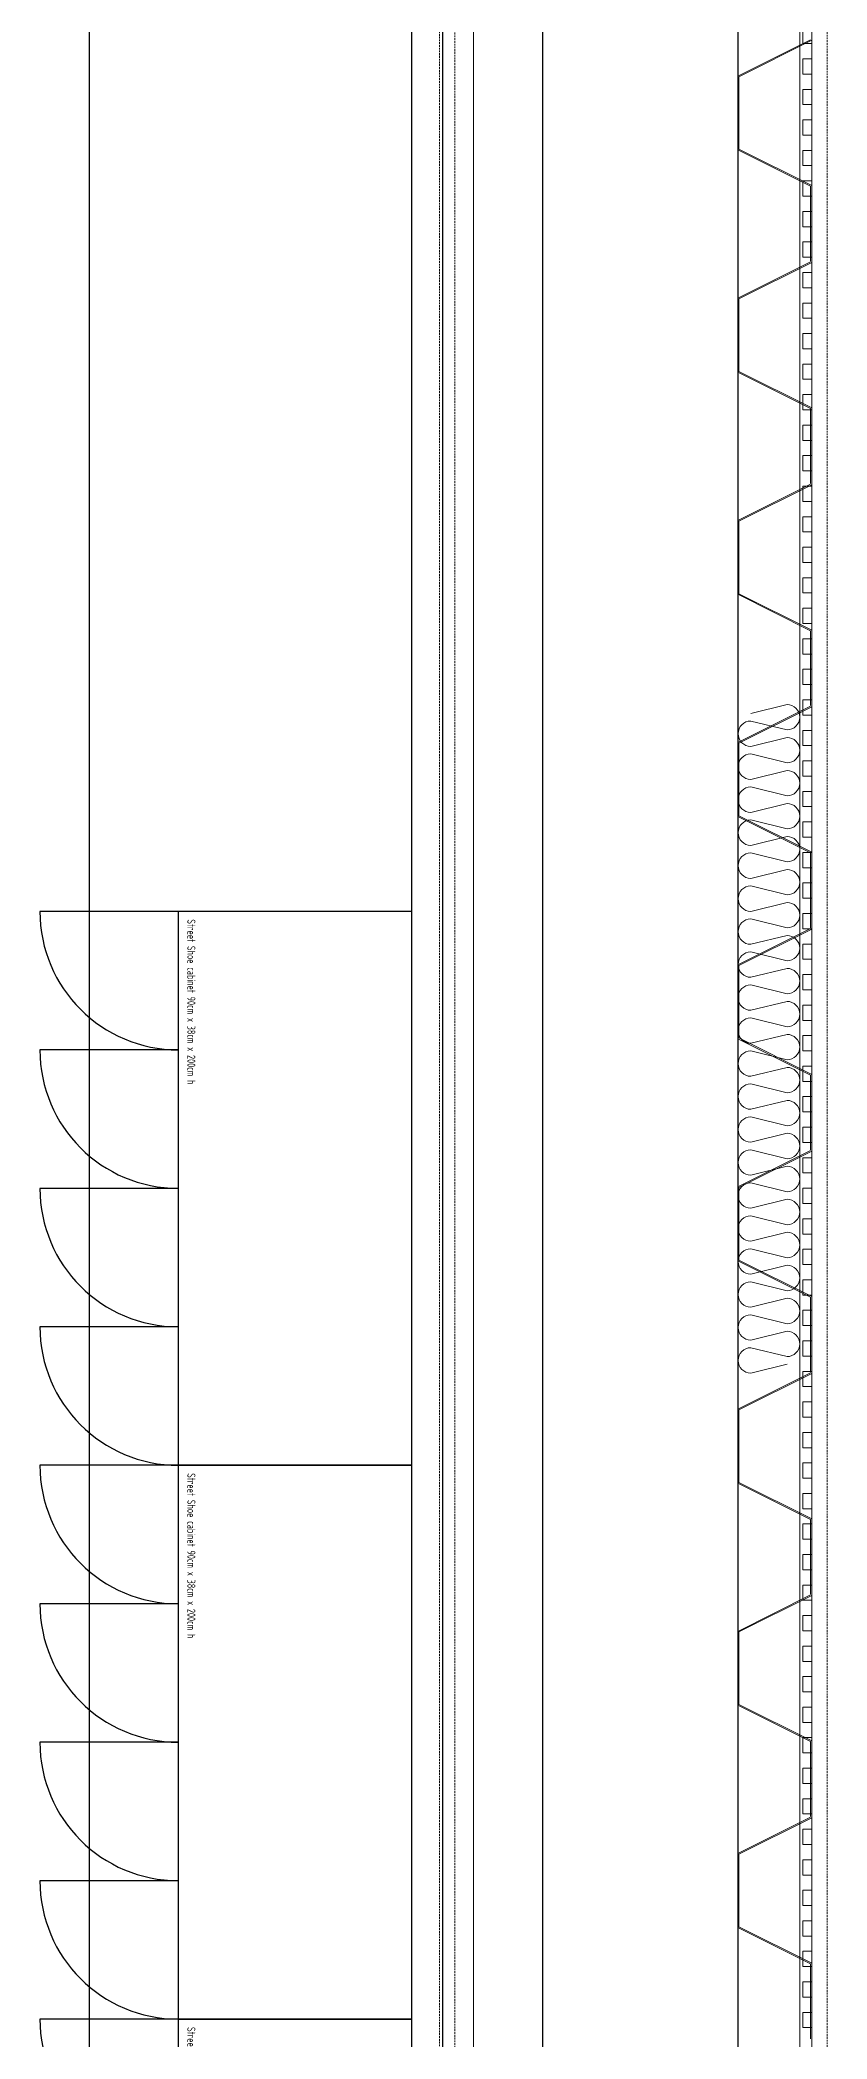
# Model space of a CAD drawing. Extents: x -32000 to 416743, y -254124 to 144214.
# Drawn here: x 262645 to 263925, y 11193 to 14441 of the extents above; entities that cross this region are included whole.
import ezdxf

# ---------------------------------------------------------------- set-up
doc = ezdxf.new("R2010")
doc.units = 0
doc.header["$LTSCALE"] = 10
for name, pattern in [('H12PL4$0$JJP_虛線(退縮線、投影線、地下室範圍、非屬本工程、圖面分區)', [0.45, 0.3, -0.15]), ('H12PL4$0$TAI_虛線', [5.644, 2.822, -2.822]), ('XFM7P40ICA$0$H12PL4$0$JJP_虛線(退縮線、投影線、地下室範圍、非屬本工程、圖面分區)', [0.45, 0.3, -0.15])]:
    doc.linetypes.add(name, pattern=pattern)
for name, color, linetype in [('H12PL4$0$A-WALL-EX', 252, 'Continuous'), ('H12PL4$0$A-WALL-IN', 252, 'Continuous'), ('H12PL4$0$S-SLAB-SHOW', 252, 'Continuous'), ('X-F2-L30-FS-PIPE$0$F-SK-LINE3', 100, 'Continuous'), ('XFDP30$0$A-W-P1S (50K)', 2, 'Continuous'), ('XFDP30$0$B-Eq pattern (Belong to quotation) (50K)', 2, 'Continuous'), ('XFM7P40ICA$0$H12PL4$0$A-WALL-EX', 252, 'Continuous'), ('XFM7P40ICA$0$H12PL4$0$Hattch', 252, 'Continuous'), ('XFM7P40ICA$0$H12PL4$0$L40_19_GW', 252, 'Continuous'), ('XFM7P40ICA$0$H12PL4$0$L40_19_SIAGE1', 252, 'Continuous'), ('XFM7P40ICA$0$H12PL4$0$L40_19_SIAGE2', 252, 'Continuous'), ('XFM7P40ICA$0$H12PL4$0$L40_19_SIAGE3', 252, 'Continuous')]:
    doc.layers.add(name, color=color, linetype=linetype)
doc.styles.add('XFDP30$0$AA-TXT', font='isocp.shx', dxfattribs={"width": 0.8, "bigfont": 'china.shx'})

# ---------------------------------------------------------------- blocks, each defined once
blk = doc.blocks.new('H12PL4')
at = {"layer": 'H12PL4$0$A-WALL-EX', "linetype": 'H12PL4$0$JJP_虛線(退縮線、投影線、地下室範圍、非屬本工程、圖面分區)', "lineweight": 0, "flags": 128}
for points in [[(263780, -2650), (263780, 30380)], [(263319.5, 29919.5), (263319.5, -2069.5)]]:
    blk.add_lwpolyline(points, dxfattribs=at)
at = {"layer": 'H12PL4$0$A-WALL-EX', "lineweight": 0, "flags": 128}
for points in [[(263780, 30380), (263780, -2530)], [(263900, -2650), (263900, 30380)]]:
    blk.add_lwpolyline(points, dxfattribs=at)
at = {"layer": 'H12PL4$0$A-WALL-IN', "lineweight": 0, "flags": 128}
for points in [[(263350, 26150), (263350, 9575)], [(263463, -2025), (263463, 26150)]]:
    blk.add_lwpolyline(points, dxfattribs=at)
at = {"layer": 'H12PL4$0$S-SLAB-SHOW', "linetype": 'H12PL4$0$TAI_虛線', "lineweight": 0, "flags": 128}
blk.add_lwpolyline([(263780, 30380), (263780, -2530)], dxfattribs=at)
blk = doc.blocks.new('XFDP30$0$~street shoe cabinet_900x380')
for p, q in [((900, 380), (0, 380)), ((0, 380), (0, 0)), ((900, 0), (900, 380)), ((0, 0), (900, 0)), ((675, 0), (675, -225)), ((0, 0), (0, -225)), ((225, 0), (225, -225)), ((450, 0), (450, -225))]:
    blk.add_line(p, q)
for centre in [(0, 0), (225, 0), (450, 0), (675, 0)]:
    blk.add_arc(centre, 225, 270, 0)
at = {"color": 1, "style": 'XFDP30$0$AA-TXT', "width": 0.8}
blk.add_text('Street Shoe cabinet 90cm x 38cm x 200cm h', height=13, dxfattribs=at).set_placement((12.8, 14.7))
blk = doc.blocks.new('XFDP30')
at = {"layer": 'XFDP30$0$A-W-P1S (50K)'}
for p, q in [((263300, -385), (263300, 19850)), ((263250, -385), (263250, 19800))]:
    blk.add_line(p, q, dxfattribs=at)
at = {"layer": 'XFDP30$0$B-Eq pattern (Belong to quotation) (50K)', "rotation": 270}
for p in [(262870, 13025), (262870, 12125), (262870, 11225)]:
    blk.add_blockref('XFDP30$0$~street shoe cabinet_900x380', p, dxfattribs=at)
blk = doc.blocks.new('XFM7P40ICA$0$H12PL4')
at = {"layer": 'XFM7P40ICA$0$H12PL4$0$A-WALL-EX', "linetype": 'XFM7P40ICA$0$H12PL4$0$JJP_虛線(退縮線、投影線、地下室範圍、非屬本工程、圖面分區)', "lineweight": 0, "flags": 128}
for points in [[(263925, -2657.9), (263925, 30525)], [(263780, -2650), (263780, 30380)], [(263319.5, 29919.5), (263319.5, -2069.5)], [(263295, 29895), (263295, -2027.9)]]:
    blk.add_lwpolyline(points, dxfattribs=at)
at = {"layer": 'XFM7P40ICA$0$H12PL4$0$A-WALL-EX', "lineweight": 0, "flags": 128}
for points in [[(263780, 30380), (263780, -2530)], [(263900, -2650), (263900, 30380)], [(263350, 26150), (263350, 9575)], [(263463, -2025), (263463, 26150)]]:
    blk.add_lwpolyline(points, dxfattribs=at)
at = {"layer": 'XFM7P40ICA$0$H12PL4$0$Hattch', "lineweight": 0}
for p, q in [((263780, 14382.4), (263898.3, 14441.5)), ((263781.7, 14381.3), (263900, 14440.5)), ((263780, 14262.4), (263780, 14382.4)), ((263781.7, 14263.4), (263781.7, 14381.3)), ((263780, 14262.4), (263898.3, 14203.2)), ((263781.7, 14263.4), (263900, 14204.3)), ((263898.3, 14081.5), (263898.3, 14203.2)), ((263900, 14204.3), (263900, 14080.5)), ((263780, 14021.3), (263898.3, 14080.5)), ((263781.7, 14020.3), (263900, 14079.5)), ((263780, 13901.3), (263780, 14021.3)), ((263781.7, 13902.4), (263781.7, 14020.3)), ((263780, 13901.3), (263898.3, 13842.2)), ((263781.7, 13902.4), (263900, 13843.2)), ((263898.3, 13720.5), (263898.3, 13842.2)), ((263900, 13843.2), (263900, 13719.5)), ((263780, 13660.3), (263898.3, 13719.5)), ((263781.7, 13659.3), (263900, 13718.4)), ((263780, 13540.3), (263780, 13660.3)), ((263781.7, 13541.3), (263781.7, 13659.3)), ((263780, 13540.3), (263898.3, 13481.1)), ((263781.7, 13541.3), (263900, 13482.2)), ((263898.3, 13359.5), (263898.3, 13481.1)), ((263900, 13482.2), (263900, 13358.4)), ((263780, 13299.3), (263898.3, 13358.4)), ((263781.7, 13298.2), (263900, 13357.4)), ((263780, 13179.3), (263780, 13299.3)), ((263781.7, 13180.3), (263781.7, 13298.2)), ((263780, 13179.3), (263898.3, 13120.1)), ((263781.7, 13180.3), (263900, 13121.1)), ((263898.3, 12998.4), (263898.3, 13120.1)), ((263900, 13121.1), (263900, 12997.4)), ((263780, 12938.2), (263898.3, 12997.4)), ((263781.7, 12937.2), (263900, 12996.3)), ((263780, 12818.2), (263780, 12938.2)), ((263781.7, 12819.3), (263781.7, 12937.2)), ((263780, 12818.2), (263898.3, 12759.1)), ((263781.7, 12819.3), (263900, 12760.1)), ((263898.3, 12637.4), (263898.3, 12759.1)), ((263900, 12760.1), (263900, 12636.3)), ((263780, 12577.2), (263898.3, 12636.3)), ((263781.7, 12576.1), (263900, 12635.3)), ((263780, 12457.2), (263780, 12577.2)), ((263781.7, 12458.2), (263781.7, 12576.1)), ((263780, 12457.2), (263898.3, 12398)), ((263781.7, 12458.2), (263900, 12399.1)), ((263898.3, 12276.3), (263898.3, 12398)), ((263900, 12399.1), (263900, 12275.3)), ((263780, 12216.1), (263898.3, 12275.3)), ((263781.7, 12215.1), (263900, 12274.3)), ((263780, 12096.1), (263780, 12216.1)), ((263781.7, 12097.2), (263781.7, 12215.1)), ((263780, 12096.1), (263898.3, 12037)), ((263781.7, 12097.2), (263900, 12038)), ((263898.3, 11915.3), (263898.3, 12037)), ((263900, 12038), (263900, 11914.3)), ((263780, 11855.1), (263898.3, 11914.3)), ((263781.7, 11854.1), (263900, 11913.2)), ((263780, 11735.1), (263780, 11855.1)), ((263781.7, 11736.1), (263781.7, 11854.1)), ((263780, 11735.1), (263898.3, 11675.9)), ((263781.7, 11736.1), (263900, 11677)), ((263898.3, 11554.3), (263898.3, 11675.9)), ((263900, 11677), (263900, 11553.2)), ((263780, 11494.1), (263898.3, 11553.2)), ((263781.7, 11493), (263900, 11552.2)), ((263780, 11374.1), (263780, 11494.1)), ((263781.7, 11375.1), (263781.7, 11493)), ((263780, 11374.1), (263898.3, 11314.9)), ((263781.7, 11375.1), (263900, 11315.9)), ((263898.3, 11193.2), (263898.3, 11314.9)), ((263900, 11315.9), (263900, 11192.2))]:
    blk.add_line(p, q, dxfattribs=at)
at = {"layer": 'XFM7P40ICA$0$H12PL4$0$L40_19_GW', "lineweight": 0, "flags": 128}
blk.add_lwpolyline([(263859.9, 12289.2), (263801.1, 12274.7, -1), (263801.1, 12316), (263859.9, 12301.5, 1), (263859.9, 12342.8), (263801.1, 12328.3, -1), (263801.1, 12369.6), (263859.9, 12355.1, 1), (263859.9, 12396.4), (263801.1, 12381.9, -1), (263801.1, 12423.2), (263859.9, 12408.7, 1), (263859.9, 12450), (263801.1, 12435.5, -1), (263801.1, 12476.8), (263859.9, 12462.3, 1), (263859.9, 12503.6), (263801.1, 12489.1, -1), (263801.1, 12530.4), (263859.9, 12515.9, 1), (263859.9, 12557.2), (263801.1, 12542.7, -1), (263801.1, 12584), (263859.9, 12569.5, 1), (263859.9, 12610.8), (263801.1, 12596.3, -1), (263801.1, 12637.6), (263859.9, 12623.1, 1), (263859.9, 12664.4), (263801.1, 12649.9, -1), (263801.1, 12691.2), (263859.9, 12676.7, 1), (263859.9, 12718), (263801.1, 12703.5, -1), (263801.1, 12744.8), (263859.9, 12730.3, 1), (263859.9, 12771.6), (263801.1, 12757.1, -1), (263801.1, 12798.4), (263859.9, 12783.9, 1), (263859.9, 12825.2), (263801.1, 12810.7, -1), (263801.1, 12852), (263859.9, 12837.5, 1), (263859.9, 12878.8), (263801.1, 12864.3, -1), (263801.1, 12905.6), (263859.9, 12891.1, 1), (263859.9, 12932.4), (263801.1, 12917.9, -1), (263801.1, 12959.2), (263859.9, 12944.7, 1), (263859.9, 12986), (263801.1, 12971.5, -1), (263801.1, 13012.8), (263859.9, 12998.3, 1), (263859.9, 13039.6), (263801.1, 13025.1, -1), (263801.1, 13066.4), (263859.9, 13051.9, 1), (263859.9, 13093.2), (263801.1, 13078.7, -1), (263801.1, 13120), (263859.9, 13105.5, 1), (263859.9, 13146.8), (263801.1, 13132.3, -1), (263801.1, 13173.6), (263859.9, 13159.1, 1), (263859.9, 13200.4), (263801.1, 13185.9, -1), (263801.1, 13227.2), (263859.9, 13212.7, 1), (263859.9, 13254), (263801.1, 13239.5, -1), (263801.1, 13280.8), (263859.9, 13266.3, 1), (263859.9, 13307.6), (263801.1, 13293.1, -1), (263801.1, 13334.4), (263859.9, 13319.9, 1), (263859.9, 13361.2), (263801.1, 13346.7)], format="xyb", dxfattribs=at)
at = {"layer": 'XFM7P40ICA$0$H12PL4$0$L40_19_SIAGE1', "lineweight": 0}
blk.add_line((263350, 26150), (263350, 9575), dxfattribs=at)
at = {"layer": 'XFM7P40ICA$0$H12PL4$0$L40_19_SIAGE2', "lineweight": 0, "flags": 128}
blk.add_lwpolyline([(263900, 11186.4), (263900, 11211.2), (263885.5, 11211.2), (263885.5, 11236), (263900, 11236), (263900, 11260.8), (263885.5, 11260.8), (263885.5, 11285.6), (263900, 11285.6), (263900, 11310.4), (263885.5, 11310.4), (263885.5, 11335.2), (263900, 11335.2), (263900, 11360), (263885.5, 11360), (263885.5, 11384.8), (263900, 11384.8), (263900, 11409.6), (263885.5, 11409.6), (263885.5, 11434.4), (263900, 11434.4), (263900, 11459.2), (263885.5, 11459.2), (263885.5, 11484), (263900, 11484), (263900, 11508.8), (263885.5, 11508.8), (263885.5, 11533.6), (263900, 11533.6), (263900, 11558.4), (263885.5, 11558.4), (263885.5, 11583.2), (263900, 11583.2), (263900, 11608), (263885.5, 11608), (263885.5, 11632.8), (263900, 11632.8), (263900, 11657.6), (263885.5, 11657.6), (263885.5, 11682.4), (263900, 11682.4), (263900, 11707.2), (263885.5, 11707.2), (263885.5, 11732), (263900, 11732), (263900, 11756.8), (263885.5, 11756.8), (263885.5, 11781.6), (263900, 11781.6), (263900, 11806.4), (263885.5, 11806.4), (263885.5, 11831.2), (263900, 11831.2), (263900, 11856), (263885.5, 11856), (263885.5, 11880.8), (263900, 11880.8), (263900, 11905.6), (263885.5, 11905.6), (263885.5, 11930.4), (263900, 11930.4), (263900, 11955.2), (263885.5, 11955.2), (263885.5, 11980), (263900, 11980), (263900, 12004.8), (263885.5, 12004.8), (263885.5, 12029.6), (263900, 12029.6), (263900, 12054.4), (263885.5, 12054.4), (263885.5, 12079.2), (263900, 12079.2), (263900, 12104), (263885.5, 12104), (263885.5, 12128.8), (263900, 12128.8), (263900, 12153.6), (263885.5, 12153.6), (263885.5, 12178.4), (263900, 12178.4), (263900, 12203.2), (263885.5, 12203.2), (263885.5, 12228), (263900, 12228), (263900, 12252.8), (263885.5, 12252.8), (263885.5, 12277.6), (263900, 12277.6), (263900, 12302.4), (263885.5, 12302.4), (263885.5, 12327.2), (263900, 12327.2), (263900, 12352), (263885.5, 12352), (263885.5, 12376.8), (263900, 12376.8), (263900, 12401.6), (263885.5, 12401.6), (263885.5, 12426.4), (263900, 12426.4), (263900, 12451.2), (263885.5, 12451.2), (263885.5, 12476), (263900, 12476), (263900, 12500.8), (263885.5, 12500.8), (263885.5, 12525.6), (263900, 12525.6), (263900, 12550.4), (263885.5, 12550.4), (263885.5, 12575.2), (263900, 12575.2), (263900, 12600), (263885.5, 12600), (263885.5, 12624.8), (263900, 12624.8), (263900, 12649.6), (263885.5, 12649.6), (263885.5, 12674.4), (263900, 12674.4), (263900, 12699.2), (263885.5, 12699.2), (263885.5, 12724), (263900, 12724), (263900, 12748.8), (263885.5, 12748.8), (263885.5, 12773.6), (263900, 12773.6), (263900, 12798.4), (263885.5, 12798.4), (263885.5, 12823.2), (263900, 12823.2), (263900, 12848), (263885.5, 12848), (263885.5, 12872.8), (263900, 12872.8), (263900, 12897.6), (263885.5, 12897.6), (263885.5, 12922.4), (263900, 12922.4), (263900, 12947.2), (263885.5, 12947.2), (263885.5, 12972), (263900, 12972), (263900, 12996.8), (263885.5, 12996.8), (263885.5, 13021.6), (263900, 13021.6), (263900, 13046.4), (263885.5, 13046.4), (263885.5, 13071.2), (263900, 13071.2), (263900, 13096), (263885.5, 13096), (263885.5, 13120.8), (263900, 13120.8), (263900, 13145.6), (263885.5, 13145.6), (263885.5, 13170.4), (263900, 13170.4), (263900, 13195.2), (263885.5, 13195.2), (263885.5, 13220), (263900, 13220), (263900, 13244.8), (263885.5, 13244.8), (263885.5, 13269.6), (263900, 13269.6), (263900, 13294.4), (263885.5, 13294.4), (263885.5, 13319.2), (263900, 13319.2), (263900, 13344), (263885.5, 13344), (263885.5, 13368.8), (263900, 13368.8), (263900, 13393.6), (263885.5, 13393.6), (263885.5, 13418.4), (263900, 13418.4), (263900, 13443.2), (263885.5, 13443.2), (263885.5, 13468), (263900, 13468), (263900, 13492.8), (263885.5, 13492.8), (263885.5, 13517.6), (263900, 13517.6), (263900, 13542.4), (263885.5, 13542.4), (263885.5, 13567.2), (263900, 13567.2), (263900, 13592), (263885.5, 13592), (263885.5, 13616.8), (263900, 13616.8), (263900, 13641.6), (263885.5, 13641.6), (263885.5, 13666.4), (263900, 13666.4), (263900, 13691.2), (263885.5, 13691.2), (263885.5, 13716), (263900, 13716), (263900, 13740.8), (263885.5, 13740.8), (263885.5, 13765.6), (263900, 13765.6), (263900, 13790.4), (263885.5, 13790.4), (263885.5, 13815.2), (263900, 13815.2), (263900, 13840), (263885.5, 13840), (263885.5, 13864.8), (263900, 13864.8), (263900, 13889.6), (263885.5, 13889.6), (263885.5, 13914.4), (263900, 13914.4), (263900, 13939.2), (263885.5, 13939.2), (263885.5, 13964), (263900, 13964), (263900, 13988.8), (263885.5, 13988.8), (263885.5, 14013.6), (263900, 14013.6), (263900, 14038.4), (263885.5, 14038.4), (263885.5, 14063.2), (263900, 14063.2), (263900, 14088), (263885.5, 14088), (263885.5, 14112.8), (263900, 14112.8), (263900, 14137.6), (263885.5, 14137.6), (263885.5, 14162.4), (263900, 14162.4), (263900, 14187.2), (263885.5, 14187.2), (263885.5, 14212), (263900, 14212), (263900, 14236.8), (263885.5, 14236.8), (263885.5, 14261.6), (263900, 14261.6), (263900, 14286.4), (263885.5, 14286.4), (263885.5, 14311.2), (263900, 14311.2), (263900, 14336), (263885.5, 14336), (263885.5, 14360.8), (263900, 14360.8), (263900, 14385.6), (263885.5, 14385.6), (263885.5, 14410.4), (263900, 14410.4), (263900, 14435.2), (263885.5, 14435.2), (263885.5, 14460)], dxfattribs=at)
at = {"layer": 'XFM7P40ICA$0$H12PL4$0$L40_19_SIAGE3', "lineweight": 0}
for p, q in [((263880.5, -2630.5), (263880.5, 30480.5)), ((263780.5, -2530.5), (263780.5, 30380.5)), ((263462.5, 14850), (263462.5, 10150))]:
    blk.add_line(p, q, dxfattribs=at)
blk = doc.blocks.new('XFM7P40ICA')
blk.add_blockref('XFM7P40ICA$0$H12PL4', (0, 0))
blk = doc.blocks.new('X-F2-L30-FS-PIPE')
at = {"layer": 'X-F2-L30-FS-PIPE$0$F-SK-LINE3'}
blk.add_line((262725, 19200), (262725, 4284.1), dxfattribs=at)

msp = doc.modelspace()

# ---------------------------------------------------------------- block references
for name in ['H12PL4', 'XFM7P40ICA', 'XFDP30', 'X-F2-L30-FS-PIPE']:
    msp.add_blockref(name, (0, 0))

doc.saveas('drawing.dxf')
